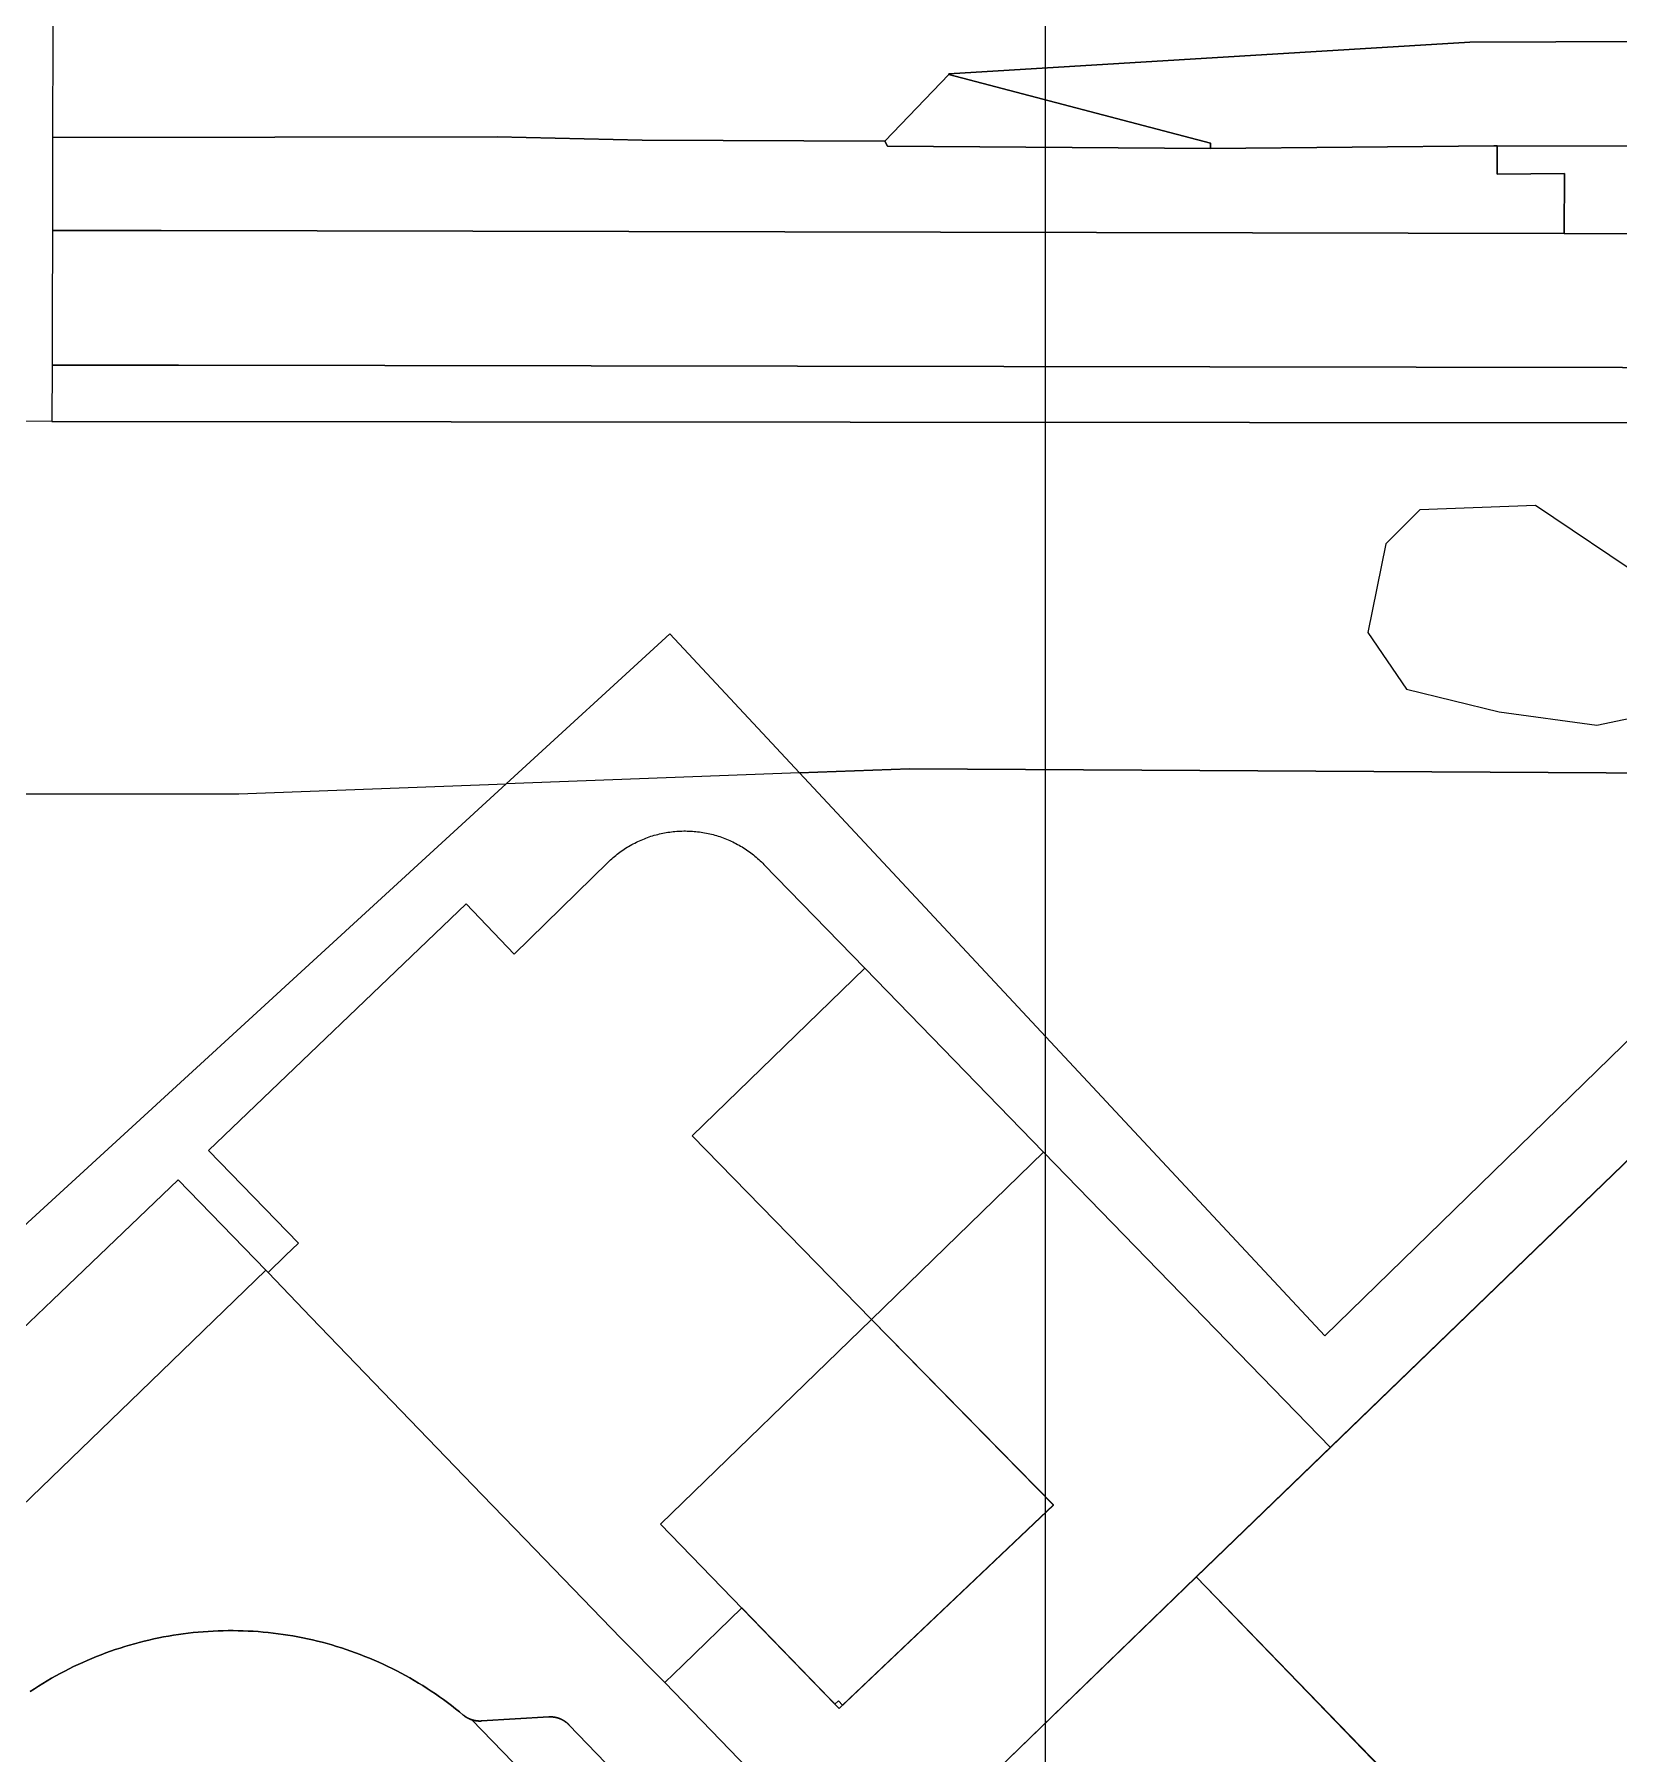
# Model space of a CAD drawing. Header units: metres. Extents: x -127 to 442, y -186 to 462.
# Drawn here: x -29.33 to 16.65, y 71.72 to 121.61 of the extents above; entities that cross this region are included whole.
import ezdxf

# ---------------------------------------------------------------- set-up
doc = ezdxf.new("R2010")
doc.units = ezdxf.units.M

msp = doc.modelspace()

# ---------------------------------------------------------------- linework, layer by layer
at = {"color": 7}
msp.add_lwpolyline([(0, 0), (249, 0), (249, 249), (0, 249)], close=True, dxfattribs=at)
at = {"layer": 'building_2', "color": 1}
for points in [[(16.234, 65.406), (15.625, 65.219), (31.148, 49.188), (43.172, 60.75), (42.906, 61.031), (43.859, 61.938), (17.336, 89.344), (4.391, 76.844), (14.625, 66.25), (14.945, 66.875), (16.234, 65.406)], [(-5.992, 73.25), (-5.875, 73.125), (0.242, 78.938), (-5.039, 84.312), (-11.156, 78.375), (-6.102, 73.156), (-5.992, 73.25)], [(-1.68, 70.969), (3.656, 65.438), (9.75, 71.312), (4.391, 76.844), (-1.68, 70.969)]]:
    msp.add_lwpolyline(points, close=True, dxfattribs=at)
at = {"layer": 'road_0', "color": 8}
msp.add_lwpolyline([(35.147, 118.355), (35.1, 118.355), (33.837, 118.347), (13.121, 118.377), (13.124, 117.556), (15.074, 117.574), (15.065, 115.834), (29.323, 115.805), (35.176, 115.81), (35.147, 118.355)], close=True, dxfattribs=at)
for points in [[(29.323, 115.805), (15.065, 115.834), (-25.657, 115.917), (-28.81, 115.918), (-28.816, 113.409), (-28.819, 112.009), (-25.152, 112.007), (28.736, 111.922)], [(28.736, 111.922), (-25.152, 112.007), (-28.819, 112.009), (-28.823, 110.378), (29.104, 110.324)], [(-5.119, 67.657), (-11.031, 73.779), (-12.311, 75.069), (-15.09, 77.939), (-16.34, 79.229), (-21.311, 84.38), (-22.551, 85.679), (-22.616, 85.746), (-26.256, 82.23), (-42.092, 66.931)], [(15.89, 39.124), (-16.637, 72.7), (-16.637, 72.7), (-16.64, 72.701), (-16.642, 72.702), (-16.645, 72.703), (-16.648, 72.704), (-16.651, 72.705), (-16.653, 72.706), (-16.656, 72.706), (-16.659, 72.707), (-16.662, 72.708), (-16.664, 72.709), (-16.667, 72.71), (-16.67, 72.711), (-16.672, 72.712), (-16.675, 72.713), (-16.678, 72.715), (-16.68, 72.716), (-16.683, 72.717), (-16.686, 72.718), (-16.688, 72.719), (-16.691, 72.72), (-16.694, 72.721), (-16.696, 72.722), (-16.699, 72.723), (-16.702, 72.724), (-16.704, 72.726), (-16.707, 72.727), (-16.71, 72.728), (-16.712, 72.729), (-16.715, 72.73), (-16.718, 72.731), (-16.72, 72.733), (-16.723, 72.734), (-16.725, 72.735), (-16.728, 72.736), (-16.731, 72.738), (-16.733, 72.739), (-16.736, 72.74), (-16.738, 72.741), (-16.741, 72.743), (-16.744, 72.744), (-16.746, 72.745), (-16.749, 72.747), (-16.751, 72.748), (-16.754, 72.749), (-16.756, 72.751), (-16.759, 72.752), (-16.761, 72.753), (-16.764, 72.755), (-16.766, 72.756), (-16.769, 72.758), (-16.772, 72.759), (-16.774, 72.76), (-16.777, 72.762), (-16.779, 72.763), (-16.782, 72.765), (-16.784, 72.766), (-16.787, 72.768), (-16.789, 72.769), (-16.791, 72.771), (-16.794, 72.772), (-16.796, 72.774), (-16.799, 72.775), (-16.801, 72.777), (-16.804, 72.778), (-16.806, 72.78), (-16.809, 72.781), (-16.811, 72.783), (-16.813, 72.784), (-16.816, 72.786), (-16.818, 72.788), (-16.821, 72.789), (-16.823, 72.791), (-16.825, 72.793), (-16.828, 72.794), (-16.83, 72.796), (-16.832, 72.797), (-16.835, 72.799), (-16.837, 72.801), (-16.84, 72.802), (-16.842, 72.804), (-16.844, 72.806), (-16.847, 72.808), (-16.849, 72.809), (-16.851, 72.811), (-16.853, 72.813), (-16.856, 72.814), (-16.858, 72.816), (-16.86, 72.818), (-16.863, 72.82), (-16.865, 72.822), (-16.867, 72.823), (-16.869, 72.825), (-16.872, 72.827), (-16.874, 72.829), (-16.876, 72.831), (-16.878, 72.832), (-16.881, 72.834), (-16.883, 72.836), (-16.885, 72.838), (-16.885, 72.838), (-16.997, 72.93), (-17.11, 73.021), (-17.225, 73.11), (-17.34, 73.198), (-17.457, 73.284), (-17.575, 73.369), (-17.694, 73.451), (-17.815, 73.533), (-17.936, 73.612), (-18.058, 73.69), (-18.182, 73.766), (-18.307, 73.84), (-18.432, 73.913), (-18.559, 73.984), (-18.686, 74.053), (-18.815, 74.12), (-18.944, 74.186), (-19.075, 74.25), (-19.206, 74.312), (-19.338, 74.372), (-19.471, 74.43), (-19.605, 74.487), (-19.739, 74.541), (-19.874, 74.594), (-20.01, 74.645), (-20.147, 74.694), (-20.284, 74.741), (-20.422, 74.786), (-20.56, 74.83), (-20.699, 74.871), (-20.839, 74.911), (-20.979, 74.948), (-21.12, 74.984), (-21.261, 75.017), (-21.403, 75.049), (-21.545, 75.079), (-21.687, 75.107), (-21.83, 75.133), (-21.973, 75.156), (-22.117, 75.178), (-22.26, 75.198), (-22.404, 75.216), (-22.549, 75.232), (-22.693, 75.246), (-22.838, 75.258), (-22.982, 75.268), (-23.127, 75.275), (-23.272, 75.281), (-23.417, 75.285), (-23.562, 75.287), (-23.708, 75.287), (-23.853, 75.285), (-23.998, 75.281), (-24.143, 75.275), (-24.288, 75.266), (-24.432, 75.256), (-24.577, 75.244), (-24.721, 75.23), (-24.866, 75.214), (-25.01, 75.196), (-25.153, 75.176), (-25.297, 75.153), (-25.44, 75.129), (-25.583, 75.103), (-25.725, 75.075), (-25.867, 75.045), (-26.009, 75.013), (-26.15, 74.98), (-26.29, 74.944), (-26.43, 74.906), (-26.57, 74.866), (-26.709, 74.825), (-26.847, 74.781), (-26.985, 74.735), (-27.122, 74.688), (-27.259, 74.639), (-27.395, 74.588), (-27.53, 74.535), (-27.664, 74.48), (-27.798, 74.423), (-27.93, 74.365), (-28.062, 74.304), (-28.193, 74.242), (-28.324, 74.178), (-28.453, 74.112), (-28.581, 74.044), (-28.709, 73.975), (-28.835, 73.904), (-28.961, 73.831), (-29.085, 73.757), (-29.209, 73.68), (-29.331, 73.602), (-29.452, 73.523)], [(-29.452, 73.523), (-29.331, 73.602), (-29.209, 73.68), (-29.085, 73.757), (-28.961, 73.831), (-28.835, 73.904), (-28.709, 73.975), (-28.581, 74.044), (-28.453, 74.112), (-28.324, 74.178), (-28.193, 74.242), (-28.062, 74.304), (-27.93, 74.365), (-27.798, 74.423), (-27.664, 74.48), (-27.53, 74.535), (-27.395, 74.588), (-27.259, 74.639), (-27.122, 74.688), (-26.985, 74.735), (-26.847, 74.781), (-26.709, 74.825), (-26.57, 74.866), (-26.43, 74.906), (-26.29, 74.944), (-26.15, 74.98), (-26.009, 75.013), (-25.867, 75.045), (-25.725, 75.075), (-25.583, 75.103), (-25.44, 75.129), (-25.297, 75.153), (-25.153, 75.176), (-25.01, 75.196), (-24.866, 75.214), (-24.721, 75.23), (-24.577, 75.244), (-24.432, 75.256), (-24.288, 75.266), (-24.143, 75.275), (-23.998, 75.281), (-23.853, 75.285), (-23.708, 75.287), (-23.562, 75.287), (-23.417, 75.285), (-23.272, 75.281), (-23.127, 75.275), (-22.982, 75.268), (-22.838, 75.258), (-22.693, 75.246), (-22.549, 75.232), (-22.404, 75.216), (-22.26, 75.198), (-22.117, 75.178), (-21.973, 75.156), (-21.83, 75.133), (-21.687, 75.107), (-21.545, 75.079), (-21.403, 75.049), (-21.261, 75.017), (-21.12, 74.984), (-20.979, 74.948), (-20.839, 74.911), (-20.699, 74.871), (-20.56, 74.83), (-20.422, 74.786), (-20.284, 74.741), (-20.147, 74.694), (-20.01, 74.645), (-19.874, 74.594), (-19.739, 74.541), (-19.605, 74.487), (-19.471, 74.43), (-19.338, 74.372), (-19.206, 74.312), (-19.075, 74.25), (-18.944, 74.186), (-18.815, 74.12), (-18.686, 74.053), (-18.559, 73.984), (-18.432, 73.913), (-18.307, 73.84), (-18.182, 73.766), (-18.058, 73.69), (-17.936, 73.612), (-17.815, 73.533), (-17.694, 73.451), (-17.575, 73.369), (-17.457, 73.284), (-17.34, 73.198), (-17.225, 73.11), (-17.11, 73.021), (-16.997, 72.93), (-16.885, 72.838), (-16.885, 72.838), (-16.883, 72.836), (-16.881, 72.834), (-16.878, 72.832), (-16.876, 72.831), (-16.874, 72.829), (-16.872, 72.827), (-16.869, 72.825), (-16.867, 72.823), (-16.865, 72.822), (-16.863, 72.82), (-16.86, 72.818), (-16.858, 72.816), (-16.856, 72.814), (-16.853, 72.813), (-16.851, 72.811), (-16.849, 72.809), (-16.847, 72.808), (-16.844, 72.806), (-16.842, 72.804), (-16.84, 72.802), (-16.837, 72.801), (-16.835, 72.799), (-16.832, 72.797), (-16.83, 72.796), (-16.828, 72.794), (-16.825, 72.793), (-16.823, 72.791), (-16.821, 72.789), (-16.818, 72.788), (-16.816, 72.786), (-16.813, 72.784), (-16.811, 72.783), (-16.809, 72.781), (-16.806, 72.78), (-16.804, 72.778), (-16.801, 72.777), (-16.799, 72.775), (-16.796, 72.774), (-16.794, 72.772), (-16.791, 72.771), (-16.789, 72.769), (-16.787, 72.768), (-16.784, 72.766), (-16.782, 72.765), (-16.779, 72.763), (-16.777, 72.762), (-16.774, 72.76), (-16.772, 72.759), (-16.769, 72.758), (-16.766, 72.756), (-16.764, 72.755), (-16.761, 72.753), (-16.759, 72.752), (-16.756, 72.751), (-16.754, 72.749), (-16.751, 72.748), (-16.749, 72.747), (-16.746, 72.745), (-16.744, 72.744), (-16.741, 72.743), (-16.738, 72.741), (-16.736, 72.74), (-16.733, 72.739), (-16.731, 72.738), (-16.728, 72.736), (-16.725, 72.735), (-16.723, 72.734), (-16.72, 72.733), (-16.718, 72.731), (-16.715, 72.73), (-16.712, 72.729), (-16.71, 72.728), (-16.707, 72.727), (-16.704, 72.726), (-16.702, 72.724), (-16.699, 72.723), (-16.696, 72.722), (-16.694, 72.721), (-16.691, 72.72), (-16.688, 72.719), (-16.686, 72.718), (-16.683, 72.717), (-16.68, 72.716), (-16.678, 72.715), (-16.675, 72.713), (-16.672, 72.712), (-16.67, 72.711), (-16.667, 72.71), (-16.664, 72.709), (-16.662, 72.708), (-16.659, 72.707), (-16.656, 72.706), (-16.653, 72.706), (-16.651, 72.705), (-16.648, 72.704), (-16.645, 72.703), (-16.642, 72.702), (-16.64, 72.701), (-16.637, 72.7), (-16.637, 72.7), (-16.634, 72.699), (-16.632, 72.698), (-16.629, 72.697), (-16.626, 72.697), (-16.623, 72.696), (-16.621, 72.695), (-16.618, 72.694), (-16.615, 72.693), (-16.612, 72.693), (-16.61, 72.692), (-16.607, 72.691), (-16.604, 72.69), (-16.601, 72.689), (-16.599, 72.689), (-16.596, 72.688), (-16.593, 72.687), (-16.59, 72.687), (-16.588, 72.686), (-16.585, 72.685), (-16.582, 72.685), (-16.579, 72.684), (-16.576, 72.683), (-16.574, 72.683), (-16.571, 72.682), (-16.568, 72.681), (-16.565, 72.681), (-16.562, 72.68), (-16.56, 72.68), (-16.557, 72.679), (-16.554, 72.678), (-16.551, 72.678), (-16.549, 72.677), (-16.546, 72.677), (-16.543, 72.676), (-16.54, 72.676), (-16.537, 72.675), (-16.534, 72.675), (-16.532, 72.674), (-16.529, 72.674), (-16.526, 72.673), (-16.523, 72.673), (-16.52, 72.672), (-16.518, 72.672), (-16.515, 72.672), (-16.512, 72.671), (-16.509, 72.671), (-16.506, 72.67), (-16.503, 72.67), (-16.501, 72.67), (-16.498, 72.669), (-16.495, 72.669), (-16.492, 72.669), (-16.489, 72.668), (-16.486, 72.668), (-16.484, 72.668), (-16.481, 72.667), (-16.478, 72.667), (-16.475, 72.667), (-16.472, 72.667), (-16.469, 72.666), (-16.466, 72.666), (-16.464, 72.666), (-16.461, 72.666), (-16.458, 72.665), (-16.455, 72.665), (-16.452, 72.665), (-16.449, 72.665), (-16.447, 72.665), (-16.444, 72.665), (-16.441, 72.664), (-16.438, 72.664), (-16.435, 72.664), (-16.432, 72.664), (-16.429, 72.664), (-16.427, 72.664), (-16.424, 72.664), (-16.421, 72.664), (-16.418, 72.664), (-16.415, 72.664), (-16.412, 72.664), (-16.409, 72.664), (-16.407, 72.664), (-16.404, 72.664), (-16.401, 72.664), (-16.398, 72.664), (-16.395, 72.664), (-16.392, 72.664), (-16.389, 72.664), (-16.387, 72.664), (-16.384, 72.664), (-16.381, 72.664), (-16.378, 72.664), (-16.375, 72.664), (-16.372, 72.664), (-16.369, 72.664), (-16.367, 72.665), (-16.364, 72.665), (-16.361, 72.665), (-16.358, 72.665), (-16.358, 72.665), (-14.405, 72.784), (-14.405, 72.784), (-14.398, 72.784), (-14.392, 72.785), (-14.385, 72.785), (-14.379, 72.785), (-14.372, 72.785), (-14.366, 72.785), (-14.359, 72.785), (-14.353, 72.785), (-14.346, 72.785), (-14.34, 72.785), (-14.333, 72.785), (-14.327, 72.785), (-14.32, 72.784), (-14.313, 72.784), (-14.307, 72.783), (-14.3, 72.783), (-14.294, 72.782), (-14.287, 72.782), (-14.281, 72.781), (-14.274, 72.78), (-14.268, 72.78), (-14.261, 72.779), (-14.255, 72.778), (-14.248, 72.777), (-14.242, 72.776), (-14.236, 72.775), (-14.229, 72.774), (-14.223, 72.772), (-14.216, 72.771), (-14.21, 72.77), (-14.203, 72.769), (-14.197, 72.767), (-14.191, 72.766), (-14.184, 72.764), (-14.178, 72.763), (-14.172, 72.761), (-14.165, 72.759), (-14.159, 72.758), (-14.153, 72.756), (-14.146, 72.754), (-14.14, 72.752), (-14.134, 72.75), (-14.128, 72.748), (-14.121, 72.746), (-14.115, 72.744), (-14.109, 72.742), (-14.103, 72.74), (-14.097, 72.737), (-14.091, 72.735), (-14.085, 72.733), (-14.078, 72.73), (-14.072, 72.728), (-14.066, 72.725), (-14.06, 72.723), (-14.054, 72.72), (-14.048, 72.717), (-14.042, 72.715), (-14.037, 72.712), (-14.031, 72.709), (-14.025, 72.706), (-14.019, 72.703), (-14.013, 72.7), (-14.007, 72.697), (-14.002, 72.694), (-13.996, 72.691), (-13.99, 72.688), (-13.984, 72.684), (-13.979, 72.681), (-13.973, 72.678), (-13.968, 72.674), (-13.962, 72.671), (-13.957, 72.667), (-13.951, 72.664), (-13.946, 72.66), (-13.94, 72.657), (-13.935, 72.653), (-13.929, 72.649), (-13.924, 72.645), (-13.919, 72.642), (-13.913, 72.638), (-13.908, 72.634), (-13.903, 72.63), (-13.898, 72.626), (-13.893, 72.622), (-13.888, 72.618), (-13.882, 72.614), (-13.877, 72.609), (-13.872, 72.605), (-13.867, 72.601), (-13.863, 72.597), (-13.858, 72.592), (-13.853, 72.588), (-13.848, 72.583), (-13.843, 72.579), (-13.839, 72.574), (-13.834, 72.57), (-13.829, 72.565), (-13.825, 72.561), (-13.82, 72.556), (-13.82, 72.556), (15.654, 42.014)], [(15.654, 42.014), (-13.82, 72.556), (-13.82, 72.556), (-13.825, 72.561), (-13.829, 72.565), (-13.834, 72.57), (-13.839, 72.574), (-13.843, 72.579), (-13.848, 72.583), (-13.853, 72.588), (-13.858, 72.592), (-13.863, 72.597), (-13.867, 72.601), (-13.872, 72.605), (-13.877, 72.609), (-13.882, 72.614), (-13.888, 72.618), (-13.893, 72.622), (-13.898, 72.626), (-13.903, 72.63), (-13.908, 72.634), (-13.913, 72.638), (-13.919, 72.642), (-13.924, 72.645), (-13.929, 72.649), (-13.935, 72.653), (-13.94, 72.657), (-13.946, 72.66), (-13.951, 72.664), (-13.957, 72.667), (-13.962, 72.671), (-13.968, 72.674), (-13.973, 72.678), (-13.979, 72.681), (-13.984, 72.684), (-13.99, 72.688), (-13.996, 72.691), (-14.002, 72.694), (-14.007, 72.697), (-14.013, 72.7), (-14.019, 72.703), (-14.025, 72.706), (-14.031, 72.709), (-14.037, 72.712), (-14.042, 72.715), (-14.048, 72.717), (-14.054, 72.72), (-14.06, 72.723), (-14.066, 72.725), (-14.072, 72.728), (-14.078, 72.73), (-14.085, 72.733), (-14.091, 72.735), (-14.097, 72.737), (-14.103, 72.74), (-14.109, 72.742), (-14.115, 72.744), (-14.121, 72.746), (-14.128, 72.748), (-14.134, 72.75), (-14.14, 72.752), (-14.146, 72.754), (-14.153, 72.756), (-14.159, 72.758), (-14.165, 72.759), (-14.172, 72.761), (-14.178, 72.763), (-14.184, 72.764), (-14.191, 72.766), (-14.197, 72.767), (-14.203, 72.769), (-14.21, 72.77), (-14.216, 72.771), (-14.223, 72.772), (-14.229, 72.774), (-14.236, 72.775), (-14.242, 72.776), (-14.248, 72.777), (-14.255, 72.778), (-14.261, 72.779), (-14.268, 72.78), (-14.274, 72.78), (-14.281, 72.781), (-14.287, 72.782), (-14.294, 72.782), (-14.3, 72.783), (-14.307, 72.783), (-14.313, 72.784), (-14.32, 72.784), (-14.327, 72.785), (-14.333, 72.785), (-14.34, 72.785), (-14.346, 72.785), (-14.353, 72.785), (-14.359, 72.785), (-14.366, 72.785), (-14.372, 72.785), (-14.379, 72.785), (-14.385, 72.785), (-14.392, 72.785), (-14.398, 72.784), (-14.405, 72.784), (-14.405, 72.784), (-16.358, 72.665), (-16.358, 72.665), (-16.361, 72.665), (-16.364, 72.665), (-16.367, 72.665), (-16.369, 72.664), (-16.372, 72.664), (-16.375, 72.664), (-16.378, 72.664), (-16.381, 72.664), (-16.384, 72.664), (-16.387, 72.664), (-16.389, 72.664), (-16.392, 72.664), (-16.395, 72.664), (-16.398, 72.664), (-16.401, 72.664), (-16.404, 72.664), (-16.407, 72.664), (-16.409, 72.664), (-16.412, 72.664), (-16.415, 72.664), (-16.418, 72.664), (-16.421, 72.664), (-16.424, 72.664), (-16.427, 72.664), (-16.429, 72.664), (-16.432, 72.664), (-16.435, 72.664), (-16.438, 72.664), (-16.441, 72.664), (-16.444, 72.665), (-16.447, 72.665), (-16.449, 72.665), (-16.452, 72.665), (-16.455, 72.665), (-16.458, 72.665), (-16.461, 72.666), (-16.464, 72.666), (-16.466, 72.666), (-16.469, 72.666), (-16.472, 72.667), (-16.475, 72.667), (-16.478, 72.667), (-16.481, 72.667), (-16.484, 72.668), (-16.486, 72.668), (-16.489, 72.668), (-16.492, 72.669), (-16.495, 72.669), (-16.498, 72.669), (-16.501, 72.67), (-16.503, 72.67), (-16.506, 72.67), (-16.509, 72.671), (-16.512, 72.671), (-16.515, 72.672), (-16.518, 72.672), (-16.52, 72.672), (-16.523, 72.673), (-16.526, 72.673), (-16.529, 72.674), (-16.532, 72.674), (-16.534, 72.675), (-16.537, 72.675), (-16.54, 72.676), (-16.543, 72.676), (-16.546, 72.677), (-16.549, 72.677), (-16.551, 72.678), (-16.554, 72.678), (-16.557, 72.679), (-16.56, 72.68), (-16.562, 72.68), (-16.565, 72.681), (-16.568, 72.681), (-16.571, 72.682), (-16.574, 72.683), (-16.576, 72.683), (-16.579, 72.684), (-16.582, 72.685), (-16.585, 72.685), (-16.588, 72.686), (-16.59, 72.687), (-16.593, 72.687), (-16.596, 72.688), (-16.599, 72.689), (-16.601, 72.689), (-16.604, 72.69), (-16.607, 72.691), (-16.61, 72.692), (-16.612, 72.693), (-16.615, 72.693), (-16.618, 72.694), (-16.621, 72.695), (-16.623, 72.696), (-16.626, 72.697), (-16.629, 72.697), (-16.632, 72.698), (-16.634, 72.699), (-16.637, 72.7), (-16.637, 72.7), (15.89, 39.124)]]:
    msp.add_lwpolyline(points, dxfattribs=at)
at = {"layer": 'road_1', "color": 7}
msp.add_lwpolyline([(-28.792, 124.622), (-28.805, 118.619), (-15.9, 118.64), (-11.694, 118.536), (-4.654, 118.509), (-2.794, 120.442), (-2.792, 120.466), (12.326, 121.379), (32.301, 121.455), (43.219, 120.427), (33.837, 118.347), (35.1, 118.355), (35.147, 118.355), (65.148, 118.342), (68.861, 118.265), (74.982, 118.244), (77.395, 118.213), (78.045, 118.206), (78.364, 118.194), (93.099, 117.9), (93.815, 117.885), (93.471, 124.383)], dxfattribs=at)
msp.add_lwpolyline([(-2.794, 120.442), (4.805, 118.448), (4.8, 118.297), (13.026, 118.377), (13.121, 118.377), (33.837, 118.347), (43.219, 120.427), (32.301, 121.455), (12.326, 121.379), (-2.792, 120.466), (-2.794, 120.442)], close=True, dxfattribs=at)
at = {"layer": 'road_5', "color": 3}
msp.add_lwpolyline([(13.121, 118.377), (13.026, 118.377), (4.8, 118.297), (-4.576, 118.361), (-4.654, 118.509), (-11.694, 118.536), (-15.9, 118.64), (-28.805, 118.619), (-28.81, 116.06), (-28.81, 115.918), (-25.657, 115.917), (15.065, 115.834), (15.074, 117.574), (13.124, 117.556), (13.121, 118.377)], close=True, dxfattribs=at)
at = {"layer": 'terrain_0', "color": 8}
for points in [[(-2.794, 120.442), (-4.654, 118.509), (-4.576, 118.361), (4.8, 118.297), (4.805, 118.448), (-2.794, 120.442)], [(-5.232, 94.511), (-10.244, 89.641), (-5.037, 84.32), (-0.044, 89.172), (-5.232, 94.511)], [(-8.803, 75.944), (-10.515, 74.28), (-11.031, 73.779), (-5.119, 67.657), (-1.68, 70.969), (4.391, 76.836), (8.287, 80.599), (-0.044, 89.172), (-5.037, 84.32), (0.244, 78.923), (-5.971, 73.029), (-8.803, 75.944)]]:
    msp.add_lwpolyline(points, close=True, dxfattribs=at)
at = {"layer": 'terrain_5', "color": 3}
for points in [[(29.104, 110.324), (-28.823, 110.378), (-68.261, 110.415)], [(-36.27, 99.574), (-23.399, 99.574), (-15.64, 99.863), (-10.89, 104.216), (-7.123, 100.179), (-7.123, 100.179), (-3.93, 100.298), (17.966, 100.165)], [(17.966, 100.165), (-3.93, 100.298), (-7.123, 100.179), (8.118, 83.844), (23.164, 98.494)], [(23.164, 98.494), (8.118, 83.844), (-7.123, 100.179), (-15.64, 99.863), (-32.342, 84.553)], [(-30.815, 82.962), (-28.811, 84.878), (-25.16, 88.37), (-22.616, 85.746), (-22.551, 85.679), (-22.047, 86.168), (-21.672, 86.533), (-24.278, 89.215), (-16.801, 96.374), (-15.41, 94.92), (-12.689, 97.581), (-12.689, 97.581), (-12.652, 97.616), (-12.615, 97.651), (-12.577, 97.685), (-12.539, 97.718), (-12.5, 97.751), (-12.461, 97.784), (-12.421, 97.815), (-12.381, 97.846), (-12.34, 97.876), (-12.299, 97.906), (-12.257, 97.935), (-12.215, 97.963), (-12.172, 97.991), (-12.129, 98.018), (-12.085, 98.044), (-12.041, 98.07), (-11.997, 98.095), (-11.952, 98.119), (-11.907, 98.142), (-11.862, 98.165), (-11.816, 98.187), (-11.77, 98.209), (-11.723, 98.229), (-11.676, 98.249), (-11.629, 98.268), (-11.582, 98.286), (-11.534, 98.304), (-11.486, 98.321), (-11.438, 98.337), (-11.389, 98.352), (-11.34, 98.366), (-11.291, 98.38), (-11.242, 98.393), (-11.193, 98.405), (-11.143, 98.417), (-11.093, 98.427), (-11.044, 98.437), (-10.994, 98.446), (-10.943, 98.454), (-10.893, 98.462), (-10.843, 98.468), (-10.792, 98.474), (-10.741, 98.479), (-10.691, 98.483), (-10.64, 98.486), (-10.589, 98.489), (-10.538, 98.491), (-10.488, 98.492), (-10.437, 98.492), (-10.386, 98.491), (-10.335, 98.49), (-10.284, 98.487), (-10.233, 98.484), (-10.183, 98.481), (-10.132, 98.476), (-10.082, 98.47), (-10.031, 98.464), (-9.981, 98.457), (-9.93, 98.449), (-9.88, 98.44), (-9.83, 98.431), (-9.781, 98.42), (-9.731, 98.409), (-9.681, 98.398), (-9.632, 98.385), (-9.583, 98.371), (-9.534, 98.357), (-9.486, 98.342), (-9.437, 98.327), (-9.389, 98.31), (-9.341, 98.293), (-9.294, 98.275), (-9.247, 98.256), (-9.2, 98.236), (-9.153, 98.216), (-9.107, 98.195), (-9.061, 98.173), (-9.015, 98.151), (-8.97, 98.128), (-8.925, 98.104), (-8.881, 98.079), (-8.836, 98.054), (-8.793, 98.028), (-8.75, 98.001), (-8.707, 97.973), (-8.664, 97.945), (-8.622, 97.917), (-8.581, 97.887), (-8.54, 97.857), (-8.499, 97.826), (-8.459, 97.795), (-8.42, 97.763), (-8.381, 97.73), (-8.342, 97.697), (-8.304, 97.663), (-8.267, 97.629), (-8.23, 97.594), (-8.194, 97.558), (-8.158, 97.522), (-8.158, 97.522), (-5.232, 94.511), (-0.044, 89.172), (8.287, 80.599), (17.333, 89.335)]]:
    msp.add_lwpolyline(points, dxfattribs=at)
msp.add_lwpolyline([(9.896, 106.821), (9.369, 104.255), (10.488, 102.611), (13.185, 101.953), (16.014, 101.558), (18.185, 102.019), (19.369, 103.203), (18.448, 104.782), (17.461, 105.768), (14.237, 107.939), (10.882, 107.808), (9.896, 106.821)], close=True, dxfattribs=at)

doc.saveas('drawing.dxf')
